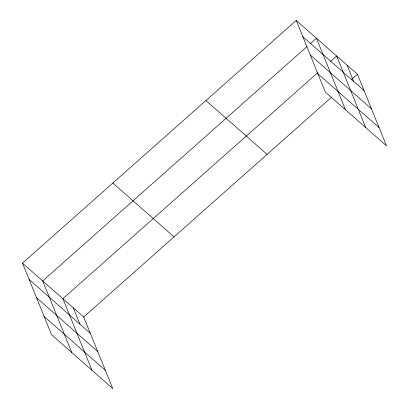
<?xml version="1.0" encoding="UTF-8"?>
<svg xmlns="http://www.w3.org/2000/svg" width="409" height="409" viewBox="0 0 409 409"><rect width="100%" height="100%" fill="white"/><g stroke="black" fill="none" stroke-linecap="round" stroke-linejoin="round"><path stroke-width="0.61" d="M22.495 263.156L83.697 316.98L112.761 388.55L51.554 334.726L22.495 263.156L296.239 20.45L357.446 74.274L386.505 145.844L325.303 92.02L296.239 20.45M307.026 46.554L42.694 280.917L71.754 352.486M310.324 43.635L316.438 38.211L345.498 109.781M317.813 72.664L62.889 298.682L91.948 370.247M330.518 61.396L336.638 55.977L365.697 127.542M83.697 316.98L331.566 97.219M351.326 79.699L357.446 74.274M302.859 36.749L364.061 90.578M310.267 54.99L371.469 108.814M317.895 73.778L379.097 127.608M205.906 100.542L267.108 154.372M112.833 183.063L174.035 236.888M29.116 279.454L90.317 333.284M36.519 297.696L97.725 351.52M44.152 316.484L105.353 370.314M347.042 65.128L353.657 81.427M73.293 307.834L79.913 324.132"/></g></svg>
